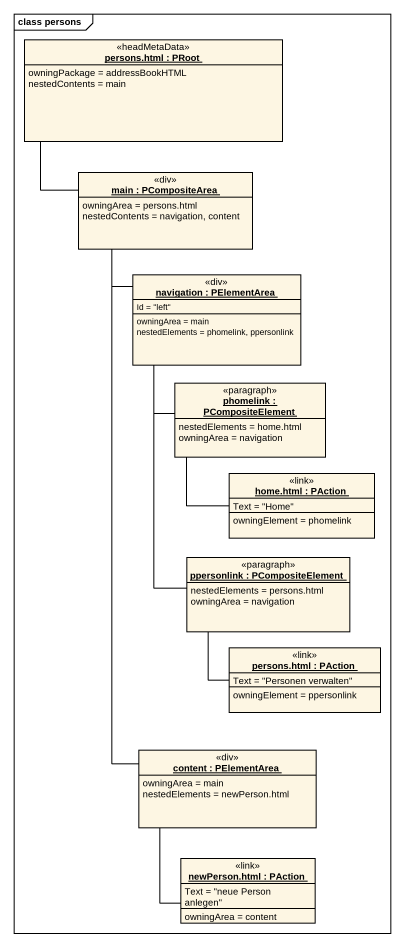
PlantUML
@startuml
mainframe class persons
hide circle
hide empty members
object "persons.html : PRoot" as persons_html <<headMetaData>> {
  owningPackage = addressBookHTML
  nestedContents = main
}
object "main : PCompositeArea" as main <<div>> {
  owningArea = persons.html
  nestedContents = navigation, content
}
object "navigation : PElementArea" as navigation <<div>> {
  Id = "left"
  --
  owningArea = main
  nestedElements = phomelink, ppersonlink
}
object "phomelink : PCompositeElement" as phomelink <<paragraph>> {
  nestedElements = home.html
  owningArea = navigation
}
object "home.html : PAction" as home_html <<link>> {
  Text = "Home"
  --
  owningElement = phomelink
}
object "ppersonlink : PCompositeElement" as ppersonlink <<paragraph>> {
  nestedElements = persons.html
  owningArea = navigation
}
object "persons.html : PAction" as persons_html_2 <<link>> {
  Text = "Personen verwalten"
  --
  owningElement = ppersonlink
}
object "content : PElementArea" as content <<div>> {
  owningArea = main
  nestedElements = newPerson.html
}
object "newPerson.html : PAction" as newPerson_html <<link>> {
  Text = "neue Person anlegen"
  --
  owningArea = content
}
main -up- persons_html
navigation -up- main
phomelink -up- navigation
home_html -up- phomelink
ppersonlink -up- navigation
persons_html_2 -up- ppersonlink
content -up- main
newPerson_html -up- content
@enduml
